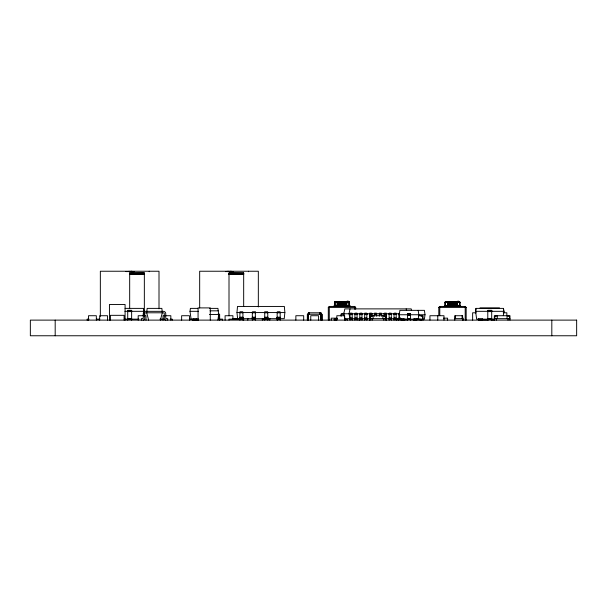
<?xml version="1.0" encoding="UTF-8"?>
<svg xmlns="http://www.w3.org/2000/svg" width="607" height="607" viewBox="0 0 607 607"><rect width="100%" height="100%" fill="white"/><g stroke="black" fill="none" stroke-linecap="round" stroke-linejoin="round"><path stroke-width="0.91" d="M346.946 306.436L346.187 305.625L346.445 302.218L345.649 301.542L346.377 302.036M457.45 306.436L456.692 305.625L456.95 302.218L456.153 301.542L456.881 302.036M341.104 301.542L340.914 306.436M451.608 301.542L451.433 306.421M336.604 306.436C338.782 305.86 336.157 302.127 338.327 301.542M447.101 306.436C449.279 305.86 446.661 302.127 448.831 301.542M340.542 301.542L340.208 306.421M345.869 306.436L345.284 305.625L345.55 302.218L344.928 301.542L345.489 302.036M451.047 301.542L450.705 306.421M455.44 302.036L454.969 301.542L455.774 305.458L455.842 302.521L455.781 305.625L456.365 306.436M343.069 306.436L342.872 301.542L343.001 302.036M453.566 306.436L453.376 301.542L453.497 302.036M338.752 306.436L339.321 302.521L339.321 305.458L340.011 301.542M449.248 306.436L449.825 302.521L449.817 305.458L450.508 301.542M337.446 305.458L337.545 302.521L337.553 305.458L337.947 302.187L338.66 301.542M337.029 306.436L337.758 305.791L337.902 302.521M340.261 302.521L340.072 305.458L340.072 302.521L339.434 306.436M340.959 302.521L340.861 305.458L340.861 302.521L340.413 305.458M447.951 305.458L448.049 302.521L448.049 305.458L448.452 302.187L449.157 301.542M447.534 306.436L448.262 305.791L448.406 302.521M450.766 302.521L450.569 305.458L450.569 302.521L449.939 306.436M451.464 302.521L451.365 305.458L451.365 302.521L450.918 305.458M345.975 302.036L345.322 301.542L346.036 302.218L345.762 305.625L346.445 306.436M456.479 302.036L455.819 301.542L456.54 302.218L456.267 305.625L456.942 306.436M343.82 306.436L343.433 301.542L343.683 302.036M454.317 306.436L454.021 301.596L454.18 302.036M337.538 306.436L338.182 305.791L338.403 302.521L337.803 305.458M448.034 306.436C449.878 305.655 447.769 302.369 449.559 301.542M342.94 305.458L343.114 302.521L343.114 305.458L343.721 302.521M453.437 305.458L453.619 302.521L453.619 305.458L454.218 302.521M344.541 306.436L343.972 301.542L344.336 302.036M455.045 306.436L454.476 301.542L454.833 302.036M337.492 302.521L337.113 305.791L336.263 306.436M447.989 302.521L447.609 305.791L446.767 306.436M455.842 305.458L456.069 302.369L455.425 301.542L455.994 302.036M448.307 305.458L448.899 302.521M237.618 318.667L236.973 312.559L237.504 306.444L284.342 306.444L284.873 312.559L284.235 318.667L280.502 318.667M335.504 301.542L334.54 302.354L334.571 305.458M350.376 306.436L349.427 305.625L349.412 302.521L334.525 302.521C336.407 303.872 332.59 308.174 334.51 305.625L349.465 305.625L350.429 306.436M446.137 301.542L445.212 302.354L445.143 305.791L444.051 306.436L445.014 305.791L445.045 302.354L446.008 301.542L445.068 302.521M444.218 306.421L445.03 305.458L459.954 305.458L460.933 306.436M126.089 271.625L131.848 271.337L127.531 271.64M225.417 271.625L231.176 271.337L226.859 271.64M347.379 306.436C345.087 305.86 348.281 302.051 345.914 301.542C351.248 299.486 347.31 305.564 349.981 306.436M457.875 306.436C455.591 305.86 458.778 302.051 456.411 301.542C461.752 299.486 457.807 305.564 460.478 306.436M343.562 305.458L343.911 302.521L343.911 305.458L344.389 302.521M454.066 305.458L454.408 302.521L454.415 305.458L454.893 302.521M143.244 315.67L143.851 311.323L143.442 308.386L125.088 308.386M191.099 319.145L189.999 311.323L190.408 308.386L197.753 308.386M217.898 320.117L218.687 314.502L217.936 308.386L209.681 308.386M399.876 319.145L399.262 314.745L399.876 310.344L424.399 310.344L425.021 314.745L424.399 319.145L422.571 319.145M475.562 312.787L475.971 308.386L503.499 308.386L503.916 312.787M503.302 315.67L503.916 311.323L503.56 309.122M338.228 305.458L338.645 302.521L338.638 305.458L339.51 301.542M448.725 305.458L449.142 302.521L449.195 305.625L448.611 306.436M494.409 319.145L476.662 319.145L475.562 311.323L476.032 308.386M344.169 305.458L344.655 302.521L344.662 305.458C346.293 305.367 344.078 300.253 344.943 302.036M454.673 305.458L455.159 302.521L455.159 305.458L455.516 302.521L455.25 305.625L455.728 306.436M338.41 302.354L339.055 301.542M385.817 318.652L344.814 318.66L343.782 313.766L344.814 308.88L411.174 308.88L411.523 310.511M350.042 308.88L349.002 313.766L350.042 318.66M341.043 305.458L341.68 302.521L349.45 302.521L348.471 301.542L349.397 302.354M451.54 305.458L452.177 302.521L459.939 302.354L445.03 302.521M342.302 305.458L343.016 302.521M452.807 305.458L453.52 302.521M334.586 302.354L335.542 301.542M160.377 320.117L162.327 312.787L161.864 308.386L147.16 308.386L146.689 312.787L148.647 320.117M340.383 315.86L341.362 313.569L343.903 313.28M341.316 316.133L341.946 314.358L343.903 314.259M328.304 320.117L328.304 307.408L329.282 306.436L354.7 306.436L355.679 307.408L355.679 309.229M438.8 315.579L438.8 307.408L439.779 306.436L465.197 306.436L466.176 307.408L466.176 320.117M333.721 306.421C336.134 306.042 333.266 301.998 335.641 301.542M334.54 302.354L349.389 302.187M445.045 302.354L459.894 302.187L459.954 305.458M334.586 302.187L349.321 302.036M445.09 302.187L459.894 302.354M450.007 301.542L449.21 305.458L449.468 302.521L449.741 305.458M338.114 306.436L338.668 305.791L338.964 302.521L339.237 305.458M334.654 302.036L348.866 301.891L346.324 301.649C351.43 299.577 347.477 305.807 350.262 306.421M445.159 302.036L459.362 301.891L456.555 301.558L458.672 301.542L456.692 301.596L458.983 301.603L456.821 301.649L459.522 302.187M337.553 318.713L334.062 319.153L334.184 320.117L336.802 319.79M335.808 301.542C333.516 302.043 336.293 305.928 334.002 306.436M338.069 301.542L337.181 302.354L337.166 305.458M446.304 301.542C444.013 302.043 446.798 305.928 444.506 306.436M448.565 301.542L447.678 302.354L447.67 305.458M126.066 271.504L133.995 271.655M225.394 271.504L233.323 271.655M225.402 271.534L228.278 271.276L228.293 271.708M126.575 271.435L134.003 271.678M225.903 271.435L233.331 271.678M341.68 306.421L341.68 301.558L342.302 301.596L342.302 306.421M452.177 306.421L452.177 301.558L452.807 301.596L452.807 306.421M342.302 301.945L341.68 301.542M452.807 301.945L452.177 301.542M129.678 273.006L144.345 273.006L129.678 273.18M243.673 273.006L229.006 273.006L243.673 273.18M129.678 273.332L144.345 273.332M229.006 273.332L243.673 273.332M129.678 273.507L144.345 273.507M229.006 273.507L243.673 273.507M129.678 273.719L144.345 273.719M229.006 273.719L243.673 273.719M129.678 273.954L144.345 273.954M229.006 273.954L243.673 273.954M129.678 274.197L144.345 274.197M229.006 274.197L243.673 274.197M129.678 274.455L144.345 274.455M229.006 274.455L243.673 274.455M335.17 301.603L348.805 301.603M445.675 301.603L459.309 301.603L459.856 302.187M334.874 301.77L349.101 301.77M445.379 301.77L459.605 301.77M334.753 301.891L349.222 301.891M445.257 301.891L459.78 302.036M334.525 305.458L349.465 305.625M445.014 305.625L459.969 305.625M334.465 305.791L349.511 305.791M444.969 305.791L460.015 305.791L460.88 306.436M334.396 305.943L349.579 305.943M444.901 305.943L460.083 305.943M334.298 306.087L349.678 306.087M444.802 306.087L460.182 306.087M334.04 306.3L349.943 306.3M444.536 306.3L460.44 306.3M328.304 307.408L355.679 307.408M438.8 307.408L466.176 307.408M479.962 307.901L499.515 307.901M127.72 310.42L131.636 310.42M487.785 310.42L491.693 310.42M127.72 310.511L131.636 310.511M487.785 310.511L491.693 310.511M127.72 310.632L131.636 310.632M487.785 310.632L491.693 310.632M127.72 310.784L131.636 310.784M210.037 310.83L218.179 310.83M487.785 310.784L491.693 310.784M127.72 310.966L131.636 310.966M487.785 310.966L491.693 310.966M127.72 311.163L131.636 311.163M487.785 311.163L491.693 311.163M124.951 311.323L143.851 311.323M189.999 311.323L198.504 311.323M475.562 311.323L503.916 311.323M127.72 311.603L131.636 311.603M487.785 311.603L491.693 311.603M255.35 312.119L252.322 312.066L252.322 320.117M264.735 312.119L267.77 312.066L267.77 320.117M239.902 312.18L242.937 312.264M252.322 312.264L255.35 312.18M264.735 312.264L267.77 312.18M277.156 312.264L280.184 312.18M239.902 312.37L242.937 312.37M252.322 312.37L255.35 312.37M264.735 312.37L267.77 312.37M277.156 312.37L280.184 312.37M239.902 312.491L242.937 312.491M252.322 312.491L255.35 312.491M264.735 312.491L267.77 312.491M277.156 312.491L280.184 312.491M236.973 312.559L284.873 312.559M239.902 312.772L242.937 312.772M252.322 312.772L255.35 312.772M264.735 312.772L267.77 312.772M277.156 312.772L280.184 312.772M476.26 312.787L472.633 312.787L472.633 320.117M503.218 312.787L506.845 312.787L506.845 315.534M350.034 320.117L350.034 313.28L352.189 313.28L352.189 320.117M357.075 320.117L357.075 313.28L354.92 313.28L354.92 320.117M361.962 320.117L361.962 313.28L359.814 313.28L359.814 320.117M364.701 320.117L364.701 313.28L366.848 313.28L366.848 320.117M369.587 320.117L369.587 313.28L371.742 313.28L371.742 316.133M374.473 316.133L374.473 313.28L376.628 313.28L376.628 316.133M379.367 316.133L379.367 313.28L381.515 313.28L381.515 316.133M386.401 320.117L386.401 313.28L384.254 313.28L384.254 316.133M389.14 320.117L389.14 313.28L391.295 313.28L391.295 320.117M396.181 320.117L396.181 313.28L394.026 313.28L394.026 320.117M350.034 313.295L352.189 313.356M354.92 313.356L357.075 313.295M359.814 313.356L361.962 313.295M364.701 313.295L366.848 313.356M369.587 313.295L371.742 313.356M374.473 313.295L376.628 313.356M379.367 313.295L381.515 313.356M384.254 313.356L386.401 313.295M389.14 313.295L391.295 313.356M394.026 313.356L396.181 313.295M218.217 313.523L219.651 314.365L219.666 319.092M350.034 313.447L352.189 313.447M354.92 313.447L357.075 313.447M359.814 313.447L361.962 313.447M364.701 313.447L366.848 313.447M369.587 313.447L371.742 313.447M374.473 313.447L376.628 313.447M379.367 313.447L381.515 313.447M384.254 313.447L386.401 313.447M389.14 313.447L391.295 313.447M394.026 313.447L396.181 313.447M350.034 313.569L352.189 313.569M354.92 313.569L357.075 313.569M359.814 313.569L361.962 313.569M364.701 313.569L366.848 313.569M369.587 313.569L371.742 313.569M374.473 313.569L376.628 313.569M379.367 313.569L381.515 313.569M384.254 313.569L386.401 313.569M389.14 313.569L391.295 313.569M394.026 313.569L396.181 313.569M343.782 313.766L398.92 313.766M350.034 313.91L352.189 313.91M354.92 313.91L357.075 313.91M359.814 313.91L361.962 313.91M364.701 313.91L366.848 313.91M369.587 313.91L371.742 313.91M374.473 313.91L376.628 313.91M379.367 313.91L381.515 313.91M384.254 313.91L386.401 313.91M389.14 313.91L391.295 313.91M394.026 313.91L396.181 313.91M407.57 313.827L410.499 313.895M407.57 314.001L410.499 314.001M350.034 314.115L352.189 314.115M354.92 314.115L357.075 314.115M359.814 314.115L361.962 314.115M364.701 314.115L366.848 314.115M369.587 314.115L371.742 314.115M374.473 314.115L376.628 314.115M379.367 314.115L381.515 314.115M384.254 314.115L386.401 314.115M389.14 314.115L391.295 314.115M394.026 314.115L396.181 314.115M407.57 314.123L410.499 314.123M350.034 314.259L352.189 314.282L350.034 314.358M354.92 314.267L357.075 314.282L354.92 314.327M359.814 314.259L361.962 314.282L359.814 314.403M366.848 314.267L364.701 314.282L366.848 314.312M369.587 314.267L371.742 314.282M407.57 314.274L410.499 314.274M369.587 314.358L371.742 314.403M374.473 314.327L376.628 314.327M379.367 314.327L381.515 314.327M384.254 314.327L386.401 314.327M389.14 314.327L391.295 314.327M394.026 314.327L396.181 314.327M209.461 314.502L218.687 314.502L218.71 319.274L219.719 320.117M350.034 314.532L352.189 314.464M354.92 314.532L357.075 314.464M359.814 314.532L361.962 314.464M364.701 314.532L366.848 314.464M369.587 314.532L371.742 314.464M407.57 314.441L410.499 314.441M350.034 314.608L352.189 314.608M354.92 314.608L357.075 314.608M359.814 314.608L361.962 314.608M364.701 314.608L366.848 314.608M369.587 314.608L371.742 314.608M407.57 314.623L410.499 314.623M399.262 314.745L407.638 314.745M410.431 314.745L425.021 314.745M407.57 314.821L410.499 314.821M407.57 315.025L410.499 315.025M407.57 315.23L410.499 315.23M418.405 315.723L423.064 315.723L423.064 320.117M239.902 317.256L242.937 317.256M252.322 317.256L255.35 317.256M264.735 317.256L267.77 317.256M277.156 317.256L280.184 317.256M239.902 317.408L242.937 317.408M252.322 317.408L255.35 317.408M264.735 317.408L267.77 317.408M277.156 317.408L280.184 317.408M239.902 317.56L242.937 317.56M252.322 317.56L255.35 317.56M264.735 317.56L267.77 317.56M277.156 317.56L280.184 317.56M239.902 317.689L242.937 317.689M252.322 317.689L255.35 317.689M264.735 317.689L267.77 317.689M277.156 317.689L280.184 317.689M239.902 317.795L242.937 317.795M252.322 317.795L255.35 317.795M264.735 317.795L267.77 317.795M277.156 317.795L280.184 317.795M239.902 317.931L242.937 317.871M252.322 317.871L255.35 317.931M264.735 317.931L267.77 317.871M277.156 317.931L280.184 317.871M337.097 318.167L331.232 318.167L331.232 320.117M350.034 318.144L352.189 318.144M354.92 318.144L357.075 318.144M359.814 318.144L361.962 318.144M364.701 318.144L366.848 318.144M389.14 318.144L391.295 318.144M394.026 318.144L396.181 318.144M398.92 318.144L400.347 318.144M443.413 318.167L447.602 318.167L447.602 320.117M350.034 318.22L352.189 318.288M354.92 318.22L357.075 318.288M359.814 318.288L361.962 318.22M364.701 318.22L366.848 318.288M389.14 318.288L391.295 318.22M394.026 318.22L396.181 318.288M398.92 318.288L400.347 318.22M350.034 318.402L352.189 318.425M357.075 318.425L354.92 318.447L357.075 318.478M359.814 318.349L361.962 318.425M364.701 318.402L366.848 318.447L364.701 318.493M391.295 318.402L389.14 318.447L391.295 318.493M394.026 318.349L396.181 318.447L394.026 318.478M398.92 318.402L400.347 318.349M350.034 318.478L352.189 318.493M359.814 318.478L361.962 318.493M398.92 318.478L400.347 318.493M232.671 318.652L240.41 318.667M242.276 318.667L252.535 318.667M255.327 318.667L264.652 318.667M267.452 318.667L277.71 318.667M386.302 318.66L389.337 318.66M390.976 318.66L394.019 318.66M395.658 318.66L399.398 318.66M407.57 318.652L410.499 318.652M454.787 318.652L462.61 318.652M494.333 318.652L509.979 318.652M127.72 318.796L131.636 318.721M240 318.736L232.671 318.819L240 318.971M407.57 318.736L410.499 318.819L407.57 318.971M487.785 318.796L491.693 318.721M127.72 318.872L131.636 318.941M350.034 318.857L352.189 318.857M354.92 318.857L357.075 318.857M359.814 318.857L361.962 318.857M364.701 318.857L366.848 318.857M487.785 318.872L491.693 318.941M127.72 318.994L131.636 319.047M192.927 319.085L196.843 319.085M232.671 319.024L240 319.077M350.034 319.039L352.189 319.039M354.92 319.039L357.075 319.039M359.814 319.039L361.962 319.039M364.701 319.039L366.848 319.039M401.212 319.07L404.148 319.07M407.57 319.077L410.499 319.032M413.921 319.07L416.857 319.07M478.498 319.085L482.406 319.085M487.785 318.994L491.693 319.047M89.039 319.145L87.15 319.145L87.15 320.117M96.574 319.145L99.411 319.145M125.004 319.145L139.018 319.145M159.952 319.145L163.723 319.145M170.317 319.145L172.206 319.145L172.206 320.117M189.308 319.145L198.565 319.145M219.719 319.145L222.602 319.145L222.602 320.117M242.937 319.168L229.006 319.145L229.006 320.117M252.322 319.168L255.35 319.168M262.103 319.145L269.645 319.145M277.156 319.168L280.184 319.168M350.034 319.199L352.189 319.153M354.92 319.153L357.075 319.153M359.814 319.153L361.962 319.153M364.701 319.199L366.848 319.153M389.14 319.153L391.295 319.153M394.026 319.153L396.181 319.153M398.92 319.153L418.193 319.145L418.815 314.745L418.193 310.344M192.927 319.305L196.843 319.305M350.034 319.32L352.189 319.32M354.92 319.32L357.075 319.32M359.814 319.32L361.962 319.32M364.701 319.32L366.848 319.32M401.212 319.267L404.148 319.267M413.921 319.267L416.857 319.267M478.498 319.305L482.406 319.305M350.034 319.411L352.189 319.411M354.92 319.411L357.075 319.464M359.814 319.411L361.962 319.411M364.701 319.411L366.848 319.464M401.212 319.449L404.148 319.449M413.921 319.449L416.857 319.449M192.927 319.502L196.843 319.502M478.498 319.502L482.406 319.502M192.927 319.684L196.843 319.684M345.831 319.631L347.295 319.631L347.295 320.117M360.497 319.631L359.033 319.631L359.033 320.117M397.744 319.631L396.28 319.631L396.28 320.117M401.212 319.616L404.148 319.616M413.921 319.616L416.857 319.616M478.498 319.684L482.406 319.684M192.927 319.836L196.843 319.836M401.212 319.76L404.148 319.76M413.921 319.76L416.857 319.76M478.498 319.836L482.406 319.836M192.927 319.957L196.843 319.957M401.212 319.889L404.148 319.889M413.921 319.889L416.857 319.889M478.498 319.957L482.406 319.957M482.724 319.874L488.339 319.874M491.139 319.874L493.946 319.874M452.177 302.354L452.807 302.369M341.68 302.354L342.302 302.369M228.285 271.367L232.587 271.663M128.957 271.367L133.259 271.663M457.139 301.945L459.453 302.036M346.643 301.945L348.957 302.036M346.718 302.081L349.017 302.187M452.177 302.187L452.807 302.218M341.68 302.187L342.302 302.218M452.177 301.558L452.807 301.596M341.68 301.558L342.302 301.596M457.268 302.218L459.56 302.354M346.772 302.218L349.063 302.354M452.177 302.036L452.807 302.081M341.68 302.036L342.302 302.081M458.839 301.542C461.214 301.99 458.346 306.057 460.759 306.421M348.342 301.542L346.051 301.558L348.327 301.558L346.187 301.596L346.696 302.036M458.217 306.436L457.329 305.625L457.314 302.521M347.712 306.436L346.825 305.625L346.817 302.521M417.57 318.599L421.926 319.153L421.804 320.117L416.577 319.464M231.176 271.337L233.407 271.67M131.848 271.337L134.079 271.67M345.231 306.436L344.746 305.625L345.011 302.521L345.269 305.458M459.309 301.603L459.681 301.891M406.182 308.88L406.531 310.511M450.091 302.521L450.311 305.458M339.594 302.521L339.806 305.458M456.085 302.521L456.252 305.458M345.58 302.521L345.755 305.458M456.578 302.521L456.676 305.458M346.073 302.521L346.172 305.458M128.957 271.276L128.965 271.708M456.988 302.521L457.033 305.458M346.491 302.521L346.529 305.458M551.816 320.117L551.816 335.762M509.979 320.117L509.979 315.723L494.333 315.723L494.333 320.117M509.485 318.774L509.485 316.209L508.021 316.209L508.021 315.723M508.021 318.652L508.021 320.117M507.042 315.723L507.042 318.652M497.27 315.723L497.27 318.652M496.291 315.723L496.291 316.209L494.819 316.209L494.819 318.774M496.291 318.652L496.291 320.117M491.693 320.124L491.693 310.344L487.785 310.367L487.785 320.124M482.406 318.994L482.406 320.124M478.498 318.994L478.498 320.124M465.197 306.436L465.197 320.117M463.247 318.167L463.247 320.117M462.61 320.117L462.61 315.723L454.787 315.723L454.787 320.117M462.124 315.723L462.124 318.652M455.28 315.723L455.28 318.652M443.983 320.117L443.983 315.723L429.953 315.723L429.953 320.117M439.779 306.436L439.779 315.579M437.776 315.723L437.776 320.117M422.578 319.631L422.578 316.209L421.106 316.209L421.106 315.723M416.857 318.971L416.857 320.117M413.921 318.971L413.921 320.117M410.499 320.117L410.499 313.781L407.57 313.766L407.57 320.117M407.418 318.971L407.418 320.117M405.954 319.039L405.954 320.117M404.148 318.971L404.148 320.117M401.212 318.971L401.212 320.117M401.068 319.153L401.068 320.117M398.92 313.28L398.92 320.117M398.23 318.356L398.23 320.117M385.817 320.117L385.817 315.723L370.171 315.723L370.171 320.117M385.331 318.774L385.331 316.209L383.859 316.209L383.859 315.723M383.859 318.652L383.859 320.117M382.88 315.723L382.88 318.652M373.108 315.723L373.108 318.652M372.129 315.723L372.129 316.209L370.665 316.209L370.665 318.774M372.129 318.652L372.129 320.117M354.7 306.436L354.7 309.229M345.345 318.356L345.345 320.117M344.655 320.117L344.655 315.723L336.839 315.723L336.839 320.117M329.282 306.436L329.282 320.117M322.006 320.117L322.006 314.251L307.339 314.251L307.339 320.117M321.839 314.251L321.839 320.117M321.672 314.251L321.672 320.117M321.52 314.251L321.52 320.117M321.376 314.251L321.376 320.117M321.164 314.251L321.255 320.117M321.088 314.251L321.042 320.117L321.012 312.787L308.333 312.787L308.303 320.117M320.8 312.787L320.898 314.251M320.678 312.787L320.678 314.251M320.542 312.787L320.542 314.251M320.382 312.787L320.382 314.251M320.223 312.787L320.223 314.251M320.048 312.787L320.048 314.251M318.584 320.117L318.584 315.723L310.761 315.723L310.761 320.117M309.297 312.787L309.297 314.251M309.13 312.787L309.13 314.251M308.963 312.787L308.963 314.251M308.811 312.787L308.811 314.251M308.667 312.787L308.667 314.251M308.546 312.787L308.546 314.251M308.447 312.787L308.447 314.251M308.189 314.251L308.189 320.117M308.09 314.251L308.09 320.117M307.969 314.251L307.969 320.117M307.832 314.251L307.832 320.117M307.673 314.251L307.673 320.117M307.514 314.251L307.514 320.117M303.682 320.117L303.682 315.723L295.867 315.723L295.867 320.117M280.184 320.117L280.184 312.066L277.156 312.066L277.156 320.117M277.611 318.356L277.611 320.117M269.789 318.356L269.789 320.117M264.735 312.066L264.735 320.117M262.71 318.356L262.71 320.117M258.332 306.96L258.332 271.238L199.673 271.238L199.673 307.901M255.35 312.066L255.35 320.117M248.559 271.238L248.559 271.724M247.815 318.356L247.815 320.117M243.673 272.983L243.673 306.429M243.673 319.145L243.673 320.117M242.937 320.117L242.937 312.066L239.902 312.081L239.902 320.117M232.913 319.631L232.913 315.723L225.091 315.723L225.091 320.117M229.006 272.983L229.006 315.83M210.28 320.117L210.28 307.901L198.064 307.901L198.064 320.117M198.163 319.145L198.163 320.117M196.843 318.994L196.843 320.124M192.927 318.994L192.927 320.124M189.46 320.117L189.46 315.723L181.637 315.723L181.637 320.117M170.833 320.117L170.833 315.723L163.017 315.723L163.017 320.117M167.707 320.117L167.707 318.652L165.772 318.5L165.734 313.447A2.451 2.451 0 0 0 163.624 311.338L145.392 311.338A2.451 2.451 0 0 0 143.282 313.447L143.252 318.47L141.31 318.652L141.31 320.117M159.004 308.842L159.004 271.238L100.345 271.238L100.345 316.361M149.231 271.238L149.231 271.724M146.006 320.117L146.006 315.723L138.184 315.723L138.184 320.117M144.345 272.983L144.345 315.83M131.636 320.124L131.636 310.344L127.72 310.344L127.72 320.124M129.678 272.983L129.678 308.31M125.08 320.117L125.08 304.479L109.442 304.479L109.442 320.117M124.101 320.117L124.101 315.329L110.421 315.329L110.421 320.117M107.515 320.117L107.515 315.723L99.692 315.723L99.692 320.117M96.338 320.117L96.338 315.723L88.516 315.723L88.516 320.117M88.129 319.145L88.129 320.117M55.184 320.117L55.184 335.762M143.024 320.117A1.707 1.707 0 0 0 144.732 318.409L144.732 313.766A0.979 0.979 0 0 1 145.71 312.787L163.306 312.787A0.979 0.979 0 0 1 164.285 313.766L164.285 318.409A1.707 1.707 0 0 0 165.999 320.117M342.302 301.649L341.68 301.679L342.302 301.732M452.807 301.649L452.177 301.679L452.807 301.732M576.65 320.117L30.35 320.117L30.35 335.762L576.65 335.762L576.65 320.117M459.575 302.521L457.306 302.369L459.575 302.521M349.078 302.521L346.802 302.369L349.078 302.521"/></g></svg>
